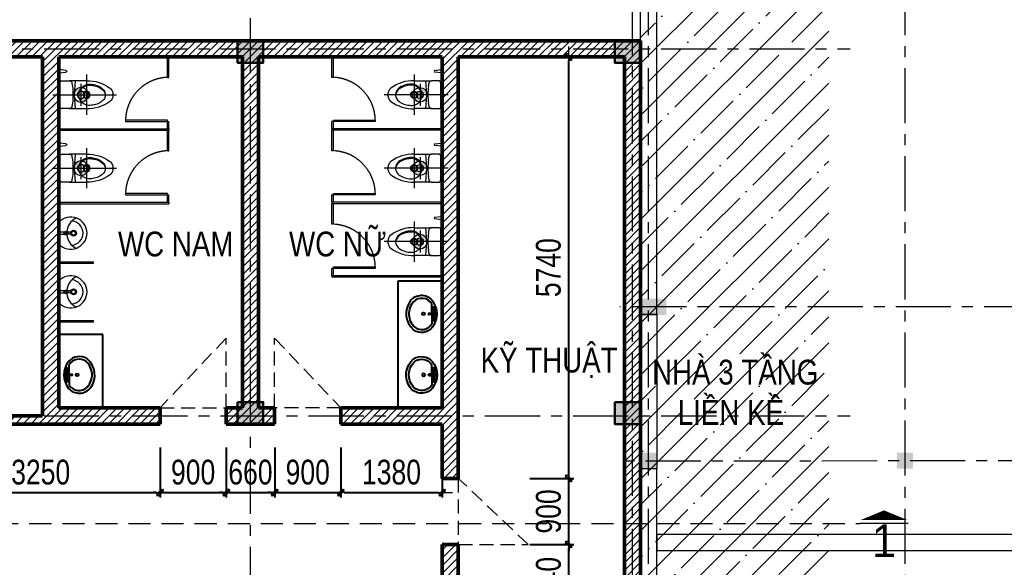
# Model space of a CAD drawing. Header units: millimetres. Extents: x 1109421 to 1726579, y -247837 to 144927.
# Drawn here: x 1580834 to 1594236, y -166473 to -159016 of the extents above; entities that cross this region are included whole.
import ezdxf
from ezdxf.enums import TextEntityAlignment as Align

# ---------------------------------------------------------------- set-up
doc = ezdxf.new("R2010")
doc.units = ezdxf.units.MM
doc.header["$LTSCALE"] = 600
doc.header["$MEASUREMENT"] = 0
for name, pattern in [('$0$00_Hidden_200', [1.1, 0.55, -0.55]), ('00_Hidden', [2.4, 1.6, -0.8]), ('CENTER', [2, 1.25, -0.25, 0.25, -0.25]), ('GHI CHU - THANG$0$HIDDEN', [9.525, 6.35, -3.175]), ('HIDDEN', [0.375, 0.25, -0.125])]:
    doc.linetypes.add(name, pattern=pattern)
doc.layers.get('0').update_dxf_attribs({"lineweight": 0})
doc.layers.get('Defpoints').update_dxf_attribs({"lineweight": 0})
for name, color, linetype, lineweight in [('cat1', 30, 'Continuous', 50), ('cat2', 22, 'Continuous', 30), ('dim', 144, 'Continuous', 13), ('EG Net thay', 7, 'Continuous', 25), ('hatch1', 136, 'Continuous', 9), ('LC Khac', 4, 'Continuous', 9), ('LC MANH DUT', 35, 'HIDDEN', 5), ('LC Text2', 7, 'Continuous', 25), ('Noi that', 35, 'Continuous', 9), ('noithat', 125, 'Continuous', 9), ('thay1', 63, 'Continuous', 18), ('truc', 76, 'CENTER', 9)]:
    doc.layers.add(name, color=color, linetype=linetype, lineweight=lineweight)
doc.layers.add('MANH', color=147, linetype='Continuous')
doc.styles.add('HOATBIF', font='hoatbif.shx', dxfattribs={"width": 0.8})
doc.styles.add('LC 1', font='VHAVANB.TTF')
doc.styles.add('T2', font='VHARIAL.TTF', dxfattribs={"width": 0.8})
doc.dimstyles.new('1-135', dxfattribs={"dimscale": 135, "dimtxt": 2.5, "dimasz": 0.35, "dimexe": 0.5, "dimexo": 0, "dimgap": 0.8, "dimtad": 1, "dimdec": 0, "dimzin": 0, "dimdsep": 46, "dimtxsty": 'HOATBIF', "dimblk1": 'DOT', "dimblk2": 'DOT', "dimsah": 1, "dimcen": -1, "dimdle": 1, "dimclrd": 256, "dimclre": 256, "dimclrt": 4, "dimadec": 3, "dimazin": 2, "dimtfac": 0.333333, "dimtdec": 0, "dimtix": 1, "dimtmove": 2, "dimatfit": 3, "dimldrblk": 'DOT', "dimfxl": 1, "dimtvp": 0.833333, "dimtolj": 1, "dimtzin": 0, "dimarcsym": 0})

# ---------------------------------------------------------------- blocks, each defined once
blk = doc.blocks.new('t 2')
at = {"layer": 'LC Khac'}
for points in [[(-3600, -7448), (-3600, -7228), (-3250, -7228), (-3250, -7448)], [(-3380, -9544), (-3600, -9544), (-3600, -9324), (-3380, -9324)], [(110, -9544), (-110, -9544), (-110, -9324), (110, -9324)]]:
    blk.add_hatch(color=256, dxfattribs=at).paths.add_polyline_path(points)
at = {"layer": 'LC Khac', "ltscale": 5}
for points in [[(-3381, -7444), (-3601, -7444), (-3601, -1637), (-3381, -1637)], [(-3601, -7444), (-3380, -7444), (-3380, -9544), (-3601, -9544)], [(-3600, -12838), (-3380, -12838), (-3380, -9544), (-3600, -9544)]]:
    blk.add_lwpolyline(points, close=True, dxfattribs=at)
blk.add_lwpolyline([(2019, -10438), (-3380, -10438), (-3380, -10658), (2019, -10658)], dxfattribs=at)
at = {"layer": 'truc'}
for p, q in [((-3490, -16837), (-3490, 0)), ((0, -16837), (0, 0)), ((1825, -7337), (-3881, -7338)), ((2019, -9437), (-3881, -9438))]:
    blk.add_line(p, q, dxfattribs=at)
blk = doc.blocks.new('bet wc thuong')
at = {"layer": 'Noi that', "ltscale": 3}
h = blk.add_hatch(color=256, dxfattribs=at)
h.paths.add_polyline_path([(-244, 6), (-194, 6, 0.404881), (-291, 106), (-291, 56, -0.3956)])
h.paths.add_polyline_path([(-294, -94, 0.007992), (-291, -93), (-291, -43, -0.015993), (-294, -44, -0.414214), (-344, 6), (-394, 6, 0.414214)])
h.paths.add_polyline_path([(-291, 6), (-291, 56, 0.015993), (-294, 56, 0.414214), (-344, 6)])
h.paths.add_polyline_path([(-244, 6), (-291, 6), (-291, -43, 0.3956)])
at = {"layer": 'Noi that', "color": 251, "ltscale": 0.5}
for p, q in [((-371, 280), (-371, -267)), ((89, 6), (-779, 6))]:
    blk.add_line(p, q, dxfattribs=at)
at = {"layer": 'Noi that'}
for p, q in [((-89, 338), (-2, 349)), ((-2, 305), (-89, 316)), ((-2, 349), (-2, 305)), ((9, 360), (9, 294)), ((-371, 196), (-138, 196)), ((-291, 156), (-291, -143)), ((-216, 196), (-202, 6)), ((-172, 166), (-179, 121)), ((-33, 196), (-138, 196)), ((-8, -159), (-8, 172)), ((-728, -5), (-728, 18)), ((-145, 6), (-443, 6)), ((-202, 6), (-216, -183)), ((-179, -108), (-172, -153)), ((-138, -183), (-371, -183)), ((-138, -183), (-33, -183))]:
    blk.add_line(p, q, dxfattribs=at)
for centre, radius in [((-371, 6), 48.3), ((-371, 6), 43.5), ((-294, 6), 100), ((-294, 6), 50)]:
    blk.add_circle(centre, radius, dxfattribs=at)
for centre, radius, start, end in [((-89, 327), 10.9, 90, 270), ((14, 344), 16, 106.1502, 163.8498), ((14, 309), 16, 196.1502, 253.8498), ((-386, -311), 508, 88.212, 126.6238), ((-431, -89), 237, 105.8931, 124.5044), ((-404, -181), 333, 92.0821, 105.8931), ((-404, -196), 333, 92.0821, 105.8931), ((-409, 6), 145, 267.1299, 92.8701), ((-409, -8), 145, 2.8613, 92.8701), ((-138, 162), 33.8, 90, 173.211), ((-33, 172), 24.2, 0, 90), ((-632, 18), 96.7, 126.6238, 180), ((-532, 6), 94.5, 148.9274, 180), ((-532, -8), 94.5, 148.9274, 175.5985), ((-532, 6), 94.5, 180, 211.0726), ((-471, -30), 166, 124.5044, 148.9274), ((-471, -45), 166, 124.5044, 148.9274), ((-431, -103), 237, 105.8931, 124.5044), ((-371, -3), 43.5, 6.3794, 173.6206), ((782, 6), 967, 173.211, 186.789), ((-632, -5), 96.7, 180, 233.3762), ((-386, 324), 508, 233.3762, 271.788), ((-471, 43), 166, 211.0726, 235.4956), ((-431, 102), 237, 235.4956, 254.1069), ((-404, 194), 333, 254.1069, 267.9179), ((-138, -149), 33.8, 186.789, 270), ((-33, -159), 24.2, 270, 0)]:
    blk.add_arc(centre, radius, start, end, dxfattribs=at)
blk = doc.blocks.new('CSDS')
at = {"layer": 'MANH'}
for p, q in [((-0.08, -0.72), (-1.37, -0.72)), ((-0.83, -0.4), (-0.77, -0.4)), ((-0.83, -0.44), (-0.77, -0.44)), ((-0.71, -0.33), (-0.71, -0.28)), ((-0.71, -0.55), (-0.71, -0.5)), ((-0.67, -0.28), (-0.67, -0.33)), ((-0.67, -0.5), (-0.67, -0.55)), ((-0.6, -0.4), (-0.55, -0.4)), ((-0.6, -0.44), (-0.55, -0.44)), ((-0.08, -1.12), (-0.08, -0.5)), ((0.1, -0.5), (0.1, -1.12)), ((0.1, -0.72), (1.38, -0.72)), ((0.57, -0.4), (0.63, -0.4)), ((0.57, -0.44), (0.63, -0.44)), ((0.69, -0.33), (0.69, -0.28)), ((0.69, -0.55), (0.69, -0.5)), ((0.73, -0.28), (0.73, -0.33)), ((0.73, -0.5), (0.73, -0.55)), ((0.8, -0.4), (0.85, -0.4)), ((0.8, -0.44), (0.85, -0.44))]:
    blk.add_line(p, q, dxfattribs=at)
for centre, major_axis, start_param, end_param in [((0.01, -2.93), (2.07, 2.07), 0.111462, 1.463911), ((-0.54, -2.11), (1.38, 1.38), 1.512976, 3.273685), ((-0.5, -2.07), (-1.14, 1.14), -0.214848, 1.559642), ((-0.69, -0.42), (0.186, 0.186), 5.497787, 11.780972), ((-0.86, -0.42), (0.0309, 0.0309), 5.497787, 11.780972), ((-0.69, -0.42), (0.0619, 0.0619), 5.497787, 11.780972), ((-0.69, -0.42), (-0.0464, 0.0464), 3.926991, 10.210176), ((-0.69, -0.24), (-0.0309, 0.0309), 3.926991, 10.210176), ((-0.69, -0.59), (-0.0309, 0.0309), 3.926991, 10.210176), ((-0.51, -0.42), (0.0309, 0.0309), 5.497787, 11.780972), ((0.01, -0.34), (0.191, 0.191), 4.257288, 9.879879), ((0.01, -0.34), (0.131, 0.131), 4.416969, 9.720198), ((0.01, -0.33), (0.0928, 0.0928), 5.497787, 11.780972), ((0.01, -1.12), (0.0619, 0.0619), 2.356282, 5.4977), ((0.71, -0.42), (0.186, 0.186), 5.497787, 11.780972), ((0.54, -0.42), (0.0309, 0.0309), 5.497787, 11.780972), ((0.71, -0.42), (0.0619, 0.0619), 5.497787, 11.780972), ((0.71, -0.42), (-0.0464, 0.0464), 3.926991, 10.210176), ((0.71, -0.24), (-0.0309, 0.0309), 3.926991, 10.210176), ((0.71, -0.59), (-0.0309, 0.0309), 3.926991, 10.210176), ((0.89, -0.42), (0.0309, 0.0309), 5.497787, 11.780972), ((0.55, -2.08), (1.13, 1.13), 4.862989, 6.520348), ((0.55, -2.12), (1.38, 1.38), 4.922045, 6.353974), ((0.01, -1.82), (0.134, 0.134), 5.497787, 11.780972), ((-0.02, -1.33), (-2.04, 2.04), 1.723621, 3.229353), ((0.01, -1.38), (1.74, 1.74), 3.187795, 4.763099)]:
    blk.add_ellipse(centre, major_axis=major_axis, ratio=1, start_param=start_param, end_param=end_param, dxfattribs=at)
blk = doc.blocks.new('A$C24734FD3')
at = {"layer": 'noithat', "linetype": 'Continuous'}
for p, q in [((203, 381), (69, 381)), ((203, 386), (203, 308)), ((218, 398), (215, 398)), ((220, 398), (218, 398)), ((232, 308), (232, 386)), ((232, 381), (366, 381)), ((203, 221), (203, 266)), ((232, 221), (232, 266))]:
    blk.add_line(p, q, dxfattribs=at)
for centre, radius in [((218, 287), 26), ((218, 287), 11.4), ((218, 183), 40.6), ((218, 183), 26)]:
    blk.add_circle(centre, radius, dxfattribs=at)
for centre, radius, start, end in [((221, 221), 221, 133.233, 269.5061), ((210, 57), 217, 93.959, 155.0094), ((215, 386), 12.1, 90, 180), ((215, 221), 221, 270.4939, 46.767), ((220, 386), 12.1, 0, 90), ((225, 57), 217, 24.9906, 86.041), ((221, 221), 168, 184.521, 269.5061), ((215, 221), 168, 270.4939, 355.479)]:
    blk.add_arc(centre, radius, start, end, dxfattribs=at)
blk = doc.blocks.new('*U1299')
at = {"layer": 'noithat', "rotation": 90}
blk.add_blockref('A$C24734FD3', (199, -218), dxfattribs=at)
blk = doc.blocks.new('*U1298')
at = {"layer": 'thay1', "color": 0, "linetype": 'ByBlock', "lineweight": -2, "transparency": 16777216}
blk.add_blockref('*U1299', (0, 0), dxfattribs=at)
blk = doc.blocks.new('*U1301')
at = {"layer": 'noithat', "rotation": 90}
blk.add_blockref('A$C24734FD3', (199, -218), dxfattribs=at)
blk = doc.blocks.new('*U1300')
at = {"layer": 'thay1', "color": 0, "linetype": 'ByBlock', "lineweight": -2, "transparency": 16777216}
blk.add_blockref('*U1301', (0, 0), dxfattribs=at)
blk = doc.blocks.new('DOT')
at = {"layer": 'dim'}
for p, q in [((-3, 0), (3, 0)), ((-1, -1), (1, 1))]:
    blk.add_line(p, q, dxfattribs=at)
blk.add_lwpolyline([(0.5, 1), (-1, -0.5), (-0.5, -1), (1, 0.5)], close=True, dxfattribs=at)
blk = doc.blocks.new('*D1543')
at = {"layer": 'Defpoints', "color": 0, "transparency": 16777216}
for p in [(1579495, -164844), (1582745, -164844), (1582745, -165456)]:
    blk.add_point(p, dxfattribs=at)
at = {"layer": 'dim', "lineweight": -2, "transparency": 16777216}
for p, q in [((1579495, -164844), (1579495, -165523)), ((1582745, -164844), (1582745, -165523)), ((1579542, -165456), (1582697, -165456))]:
    blk.add_line(p, q, dxfattribs=at)
at = {"layer": 'dim', "lineweight": -2, "transparency": 16777216, "xscale": 47.25, "yscale": 47.25, "zscale": 47.25, "rotation": 180}
blk.add_blockref('DOT', (1579495, -165456), dxfattribs=at)
at = {"layer": 'dim', "lineweight": -2, "transparency": 16777216, "xscale": 47.25, "yscale": 47.25, "zscale": 47.25}
blk.add_blockref('DOT', (1582745, -165456), dxfattribs=at)
at = {"layer": 'dim', "color": 4, "transparency": 16777216, "insert": (1581120, -165179), "char_height": 337.5, "attachment_point": 5, "style": 'HOATBIF'}
blk.add_mtext('\\A1;3250', dxfattribs=at)
blk = doc.blocks.new('_Dot')
at = {"color": 0, "linetype": 'ByBlock', "lineweight": -2}
blk.add_line((-0.5, 0), (-1, 0), dxfattribs=at)
at = {"color": 0, "linetype": 'ByBlock', "const_width": 0.5}
blk.add_lwpolyline([(-0.25, 0, 1), (0.25, 0, 1)], format="xyb", close=True, dxfattribs=at)
blk = doc.blocks.new('*D1544')
at = {"layer": 'Defpoints', "color": 0, "transparency": 16777216}
for p in [(1582745, -164844), (1583645, -164844), (1583645, -165456)]:
    blk.add_point(p, dxfattribs=at)
at = {"layer": 'dim', "lineweight": -2, "transparency": 16777216}
for p, q in [((1582745, -164844), (1582745, -165523)), ((1583645, -164844), (1583645, -165523)), ((1582697, -165456), (1582650, -165456)), ((1582745, -165456), (1583645, -165456)), ((1583692, -165456), (1583739, -165456))]:
    blk.add_line(p, q, dxfattribs=at)
at = {"layer": 'dim', "lineweight": -2, "transparency": 16777216, "xscale": 47.25, "yscale": 47.25, "zscale": 47.25}
blk.add_blockref('DOT', (1582745, -165456), dxfattribs=at)
at = {"layer": 'dim', "lineweight": -2, "transparency": 16777216, "xscale": 47.25, "yscale": 47.25, "zscale": 47.25, "rotation": 180}
blk.add_blockref('DOT', (1583645, -165456), dxfattribs=at)
at = {"layer": 'dim', "color": 4, "transparency": 16777216, "insert": (1583195, -165179), "char_height": 337.5, "attachment_point": 5, "style": 'HOATBIF'}
blk.add_mtext('\\A1;900', dxfattribs=at)
blk = doc.blocks.new('*D1545')
at = {"layer": 'Defpoints', "color": 0, "transparency": 16777216}
for p in [(1583645, -164844), (1584305, -164844), (1584305, -165456)]:
    blk.add_point(p, dxfattribs=at)
at = {"layer": 'dim', "lineweight": -2, "transparency": 16777216}
for p, q in [((1583645, -164844), (1583645, -165523)), ((1584305, -164844), (1584305, -165523)), ((1583597, -165456), (1583550, -165456)), ((1583645, -165456), (1584305, -165456)), ((1584352, -165456), (1584399, -165456))]:
    blk.add_line(p, q, dxfattribs=at)
at = {"layer": 'dim', "lineweight": -2, "transparency": 16777216, "xscale": 47.25, "yscale": 47.25, "zscale": 47.25}
blk.add_blockref('DOT', (1583645, -165456), dxfattribs=at)
at = {"layer": 'dim', "lineweight": -2, "transparency": 16777216, "xscale": 47.25, "yscale": 47.25, "zscale": 47.25, "rotation": 180}
blk.add_blockref('DOT', (1584305, -165456), dxfattribs=at)
at = {"layer": 'dim', "color": 4, "transparency": 16777216, "insert": (1583975, -165179), "char_height": 337.5, "attachment_point": 5, "style": 'HOATBIF'}
blk.add_mtext('\\A1;660', dxfattribs=at)
blk = doc.blocks.new('*D1546')
at = {"layer": 'Defpoints', "color": 0, "transparency": 16777216}
for p in [(1584305, -164844), (1585205, -164844), (1585205, -165456)]:
    blk.add_point(p, dxfattribs=at)
at = {"layer": 'dim', "lineweight": -2, "transparency": 16777216}
for p, q in [((1584305, -164844), (1584305, -165523)), ((1585205, -164844), (1585205, -165523)), ((1584257, -165456), (1584210, -165456)), ((1584305, -165456), (1585205, -165456)), ((1585252, -165456), (1585299, -165456))]:
    blk.add_line(p, q, dxfattribs=at)
at = {"layer": 'dim', "lineweight": -2, "transparency": 16777216, "xscale": 47.25, "yscale": 47.25, "zscale": 47.25}
blk.add_blockref('DOT', (1584305, -165456), dxfattribs=at)
at = {"layer": 'dim', "lineweight": -2, "transparency": 16777216, "xscale": 47.25, "yscale": 47.25, "zscale": 47.25, "rotation": 180}
blk.add_blockref('DOT', (1585205, -165456), dxfattribs=at)
at = {"layer": 'dim', "color": 4, "transparency": 16777216, "insert": (1584755, -165179), "char_height": 337.5, "attachment_point": 5, "style": 'HOATBIF'}
blk.add_mtext('\\A1;900', dxfattribs=at)
blk = doc.blocks.new('*D1547')
at = {"layer": 'Defpoints', "color": 0, "transparency": 16777216}
for p in [(1585205, -164844), (1586585, -164844), (1586585, -165456)]:
    blk.add_point(p, dxfattribs=at)
at = {"layer": 'dim', "lineweight": -2, "transparency": 16777216}
for p, q in [((1585205, -164844), (1585205, -165523)), ((1586585, -164844), (1586585, -165523)), ((1585252, -165456), (1586537, -165456))]:
    blk.add_line(p, q, dxfattribs=at)
at = {"layer": 'dim', "lineweight": -2, "transparency": 16777216, "xscale": 47.25, "yscale": 47.25, "zscale": 47.25, "rotation": 180}
blk.add_blockref('DOT', (1585205, -165456), dxfattribs=at)
at = {"layer": 'dim', "lineweight": -2, "transparency": 16777216, "xscale": 47.25, "yscale": 47.25, "zscale": 47.25}
blk.add_blockref('DOT', (1586585, -165456), dxfattribs=at)
at = {"layer": 'dim', "color": 4, "transparency": 16777216, "insert": (1585895, -165179), "char_height": 337.5, "attachment_point": 5, "style": 'HOATBIF'}
blk.add_mtext('\\A1;1380', dxfattribs=at)
blk = doc.blocks.new('*D1548')
at = {"layer": 'Defpoints', "color": 0, "transparency": 16777216}
for p in [(1587776, -166163), (1588308, -166163), (1587776, -167303)]:
    blk.add_point(p, dxfattribs=at)
at = {"layer": 'dim', "lineweight": -2, "transparency": 16777216}
for p, q in [((1587776, -166163), (1588376, -166163)), ((1588308, -167255), (1588308, -166210)), ((1587776, -167303), (1588376, -167303))]:
    blk.add_line(p, q, dxfattribs=at)
at = {"layer": 'dim', "lineweight": -2, "transparency": 16777216, "xscale": 47.25, "yscale": 47.25, "zscale": 47.25}
for p, rotation in [((1588308, -166163), 90), ((1588308, -167303), 270)]:
    blk.add_blockref('DOT', p, dxfattribs=dict(at, rotation=rotation))
at = {"layer": 'dim', "color": 4, "transparency": 16777216, "insert": (1588032, -166733), "char_height": 337.5, "attachment_point": 5, "rotation": 90, "style": 'HOATBIF'}
blk.add_mtext('\\A1;1140', dxfattribs=at)
blk = doc.blocks.new('*D1549')
at = {"layer": 'Defpoints', "color": 0, "transparency": 16777216}
for p in [(1587776, -165263), (1588308, -165263), (1587776, -166163)]:
    blk.add_point(p, dxfattribs=at)
at = {"layer": 'dim', "lineweight": -2, "transparency": 16777216}
for p, q in [((1588308, -165215), (1588308, -165168)), ((1587776, -165263), (1588376, -165263)), ((1588308, -166163), (1588308, -165263)), ((1587776, -166163), (1588376, -166163)), ((1588308, -166210), (1588308, -166257))]:
    blk.add_line(p, q, dxfattribs=at)
at = {"layer": 'dim', "lineweight": -2, "transparency": 16777216, "xscale": 47.25, "yscale": 47.25, "zscale": 47.25}
for p, rotation in [((1588308, -165263), 270), ((1588308, -166163), 90)]:
    blk.add_blockref('DOT', p, dxfattribs=dict(at, rotation=rotation))
at = {"layer": 'dim', "color": 4, "transparency": 16777216, "insert": (1588032, -165713), "char_height": 337.5, "attachment_point": 5, "rotation": 90, "style": 'HOATBIF'}
blk.add_mtext('\\A1;900', dxfattribs=at)
blk = doc.blocks.new('*D1550')
at = {"layer": 'Defpoints', "color": 0, "transparency": 16777216}
for p in [(1587776, -159523), (1588308, -159523), (1587776, -165263)]:
    blk.add_point(p, dxfattribs=at)
at = {"layer": 'dim', "lineweight": -2, "transparency": 16777216}
for p, q in [((1587776, -159523), (1588376, -159523)), ((1588308, -165215), (1588308, -159570)), ((1587776, -165263), (1588376, -165263))]:
    blk.add_line(p, q, dxfattribs=at)
at = {"layer": 'dim', "lineweight": -2, "transparency": 16777216, "xscale": 47.25, "yscale": 47.25, "zscale": 47.25}
for p, rotation in [((1588308, -159523), 90), ((1588308, -165263), 270)]:
    blk.add_blockref('DOT', p, dxfattribs=dict(at, rotation=rotation))
at = {"layer": 'dim', "color": 4, "transparency": 16777216, "insert": (1588032, -162393), "char_height": 337.5, "attachment_point": 5, "rotation": 90, "style": 'HOATBIF'}
blk.add_mtext('\\A1;5740', dxfattribs=at)
blk = doc.blocks.new('cat11')
at = {"layer": 'LC Khac', "color": 1, "ltscale": 2}
blk.add_line((0, 0), (0, 485.5), dxfattribs=at)
blk.add_lwpolyline([(-134, 242.7, 0, 471.4, 0), (-36.6, 242.7, 275, 275, 0)], format="xyseb", dxfattribs=at)
at = {"ltscale": 2, "style": 'LC 1'}
blk.add_attdef('A', text='', height=330, dxfattribs=at).set_placement((178.5, 242.7), align=Align.MIDDLE_CENTER)
blk = doc.blocks.new('COT BT')
at = {"layer": 'cat2', "ltscale": 2}
h = blk.add_hatch(color=256, dxfattribs=at)
h.dxf.hatch_style = 1
h.paths.add_polyline_path([(240, 190), (-110, 190), (-110, -110), (240, -110)])
blk.add_lwpolyline([(-110, 190), (240, 190), (240, -110), (-110, -110)], close=True, dxfattribs=at)

msp = doc.modelspace()

# ---------------------------------------------------------------- hatches: boundary and pattern name
at = {"layer": 'hatch1'}
h = msp.add_hatch(dxfattribs=at)
h.set_pattern_fill('ANSI35', color=256, scale=2000)
h.set_pattern_definition([(45, (-500721.65, -214567.04), (-353.55339, 353.55339), []), (45, (-500368.1, -214567.04), (-353.55339, 353.55339), [625, -125, 0, -125])])
h.paths.add_polyline_path([(1591846.4, -157225.7), (1589284.6, -157225.7), (1589284.6, -171522.7), (1591846.4, -171522.7)])
h.paths.add_polyline_path([(1589717.8, -164631.6), (1591405.4, -164631.6), (1591405.4, -163908.4), (1589717.8, -163908.4)], flags=24)
h.paths.add_polyline_path([(1589319.7, -164112), (1591827, -164112), (1591827, -163380.6), (1589319.7, -163380.6)], flags=24)
h = msp.add_hatch(dxfattribs=at)
h.set_pattern_fill('ANSI31', color=256, scale=600)
h.set_pattern_definition([(45, (-475069.9, -175305.75), (-53.0330086, 53.0330086), [])])
h.paths.add_polyline_path([(1548144.6, -171522.7), (1548544.6, -171522.7), (1548544.6, -171302.7), (1548144.6, -171302.7), (1547484.6, -171302.7), (1547484.6, -167012.7), (1547264.6, -167012.7), (1547264.6, -171522.7), (1547264.6, -171742.7), (1548144.6, -171742.7)], flags=17)
h.paths.add_polyline_path([(1553814.6, -171522.7), (1554214.6, -171522.7), (1554214.6, -171302.7), (1553814.6, -171302.7), (1552934.6, -171302.7), (1552534.6, -171302.7), (1552534.6, -171522.7), (1552934.6, -171522.7), (1552934.6, -171742.7), (1553814.6, -171742.7)], flags=17)
h.paths.add_polyline_path([(1560214.6, -171302.7), (1559814.6, -171302.7), (1558934.6, -171302.7), (1558534.6, -171302.7), (1558534.6, -171522.7), (1558934.6, -171522.7), (1558934.6, -171742.7), (1559814.6, -171742.7), (1559814.6, -171522.7), (1560214.6, -171522.7)], flags=17)
h.paths.add_polyline_path([(1564534.6, -171302.7), (1564204.6, -171302.7), (1564204.6, -167302.7), (1563984.6, -167302.7), (1563984.6, -171302.7), (1563654.6, -171302.7), (1563254.6, -171302.7), (1563254.6, -171522.7), (1563654.6, -171522.7), (1563654.6, -171742.7), (1564534.6, -171742.7), (1564534.6, -171522.7)], flags=17)
h.paths.add_polyline_path([(1567214.6, -171302.7), (1566334.6, -171302.7), (1566334.6, -171522.7), (1566334.6, -171742.7), (1567214.6, -171742.7)], flags=17)
h.paths.add_polyline_path([(1572814.6, -171302.7), (1572414.6, -171302.7), (1571534.6, -171302.7), (1571534.6, -171522.7), (1571534.6, -171742.7), (1572414.6, -171742.7), (1572414.6, -171522.7), (1572814.6, -171522.7)], flags=17)
h.paths.add_polyline_path([(1578814.6, -171302.7), (1578414.6, -171302.7), (1577534.6, -171302.7), (1577134.6, -171302.7), (1577134.6, -171522.7), (1577534.6, -171522.7), (1577534.6, -171742.7), (1578414.6, -171742.7), (1578414.6, -171522.7), (1578814.6, -171522.7)], flags=17)
h.paths.add_polyline_path([(1584999.6, -171302.7), (1583974.6, -171302.7), (1583974.6, -168652.7), (1583864.6, -168652.7), (1583864.6, -171302.7), (1583399.6, -171302.7), (1583399.6, -171522.7), (1583799.6, -171522.7), (1583799.6, -171962.7), (1584999.6, -171962.7)])
h.paths.add_polyline_path([(1584774.1, -171522.7), (1584774.1, -171742.7), (1584014.1, -171742.7), (1584014.1, -171522.7)], flags=16)
h.paths.add_polyline_path([(1586804.6, -166162.7), (1586584.6, -166162.7), (1586584.6, -167302.7), (1583864.6, -167302.7), (1583864.6, -167652.7), (1583974.6, -167652.7), (1583974.6, -167522.7), (1589064.6, -167522.7), (1589064.6, -171302.7), (1588084.6, -171302.7), (1588084.6, -171962.7), (1589284.6, -171962.7), (1589284.6, -171302.7), (1589284.6, -159302.7), (1547264.6, -159302.7), (1547264.6, -164812.7), (1547484.6, -164812.7), (1547484.6, -164522.7), (1548974.6, -164522.7), (1548974.6, -164412.7), (1547484.6, -164412.7), (1547484.6, -159522.7), (1551359.6, -159522.7), (1551359.6, -164412.7), (1550274.6, -164412.7), (1550274.6, -164522.7), (1551359.6, -164522.7), (1551469.6, -164522.7), (1553659.6, -164522.7), (1553659.6, -164412.7), (1551469.6, -164412.7), (1551469.6, -159522.7), (1555279.6, -159522.7), (1555279.6, -164412.7), (1554959.6, -164412.7), (1554959.6, -164522.7), (1555279.6, -164522.7), (1555389.6, -164522.7), (1556999.6, -164522.7), (1556999.6, -164412.7), (1555389.6, -164412.7), (1555389.6, -159522.7), (1559264.6, -159522.7), (1559264.6, -164412.7), (1558299.6, -164412.7), (1558299.6, -164522.7), (1562764.6, -164522.7), (1562764.6, -164412.7), (1559484.6, -164412.7), (1559484.6, -159522.7), (1563984.6, -159522.7), (1563984.6, -164412.7), (1563764.6, -164412.7), (1563764.6, -164522.7), (1564606.4, -164522.7), (1564826.4, -164302.7), (1564204.6, -164302.7), (1564204.6, -159522.7), (1566664.6, -159522.7), (1566664.6, -164302.7), (1565986.4, -164302.7), (1566206.4, -164522.7), (1566884.6, -164522.7), (1569094.6, -164522.7), (1569094.6, -164412.7), (1566884.6, -164412.7), (1566884.6, -159522.7), (1571864.6, -159522.7), (1571864.6, -164412.7), (1570394.6, -164412.7), (1570394.6, -164522.7), (1573694.6, -164522.7), (1573694.6, -164412.7), (1572084.6, -164412.7), (1572084.6, -159522.7), (1576484.6, -159522.7), (1576484.6, -164412.7), (1574994.6, -164412.7), (1574994.6, -164522.7), (1578194.6, -164522.7), (1578194.6, -164412.7), (1576594.6, -164412.7), (1576594.6, -159522.7), (1581144.6, -159522.7), (1581144.6, -164412.7), (1579494.6, -164412.7), (1579494.6, -164522.7), (1581144.6, -164522.7), (1582744.6, -164522.7), (1582744.6, -164302.7), (1581364.6, -164302.7), (1581364.6, -159522.7), (1583864.6, -159522.7), (1583864.6, -164302.7), (1583644.6, -164302.7), (1583644.6, -164522.7), (1584304.6, -164522.7), (1584304.6, -164302.7), (1584084.6, -164302.7), (1584084.6, -159522.7), (1586584.6, -159522.7), (1586584.6, -164302.7), (1585204.6, -164302.7), (1585204.6, -164522.7), (1586584.6, -164522.7), (1586584.6, -165262.7), (1586804.6, -165262.7), (1586804.6, -159522.7), (1589064.6, -159522.7), (1589064.6, -167302.7), (1586804.6, -167302.7)])
h.paths.add_polyline_path([(1588304.6, -171522.7), (1589064.6, -171522.7), (1589064.6, -171742.7), (1588304.6, -171742.7)], flags=16)

# ---------------------------------------------------------------- linework, layer by layer
at = {"layer": 'cat1'}
for p, q in [((1547264.6, -159302.7), (1589284.6, -159302.7)), ((1589284.6, -159302.7), (1589284.6, -171302.7)), ((1576594.6, -159522.7), (1581144.6, -159522.7)), ((1581144.6, -164412.7), (1581144.6, -159522.7)), ((1581364.6, -164302.7), (1581364.6, -159522.7)), ((1581364.6, -159522.7), (1583864.6, -159522.7)), ((1583864.6, -164302.7), (1583864.6, -159522.7)), ((1584084.6, -164302.7), (1584084.6, -159522.7)), ((1584084.6, -159522.7), (1586584.6, -159522.7)), ((1586584.6, -164302.7), (1586584.6, -159522.7)), ((1586804.6, -159522.7), (1589064.6, -159522.7)), ((1586804.6, -165262.7), (1586804.6, -159522.7)), ((1589064.6, -167302.7), (1589064.6, -159522.7)), ((1581364.6, -164302.7), (1582744.6, -164302.7)), ((1582744.6, -164302.7), (1582744.6, -164522.7)), ((1583644.6, -164302.7), (1583644.6, -164522.7)), ((1583644.6, -164302.7), (1583864.6, -164302.7)), ((1584084.6, -164302.7), (1584304.6, -164302.7)), ((1584304.6, -164302.7), (1584304.6, -164522.7)), ((1585204.6, -164302.7), (1586584.6, -164302.7)), ((1585204.6, -164302.7), (1585204.6, -164522.7)), ((1581144.6, -164522.7), (1582744.6, -164522.7)), ((1583644.6, -164522.7), (1584304.6, -164522.7)), ((1585204.6, -164522.7), (1586584.6, -164522.7)), ((1586584.6, -165262.7), (1586584.6, -164522.7)), ((1586584.6, -165262.7), (1586804.6, -165262.7)), ((1586584.6, -167302.7), (1586584.6, -166162.7)), ((1586804.6, -166162.7), (1586584.6, -166162.7)), ((1586804.6, -167302.7), (1586804.6, -166162.7))]:
    msp.add_line(p, q, dxfattribs=at)
msp.add_lwpolyline([(1581144.6, -164522.7), (1581144.6, -164522.7), (1579494.6, -164522.7), (1579494.6, -164412.7), (1581144.6, -164412.7)], dxfattribs=at)
at = {"layer": 'EG Net thay', "ltscale": 250}
for points in [[(1585984.6, -162572.7), (1586584.6, -162572.7), (1586584.6, -164302.7), (1585984.6, -164302.7), (1585984.6, -163747.7)], [(1581964.6, -163302.7), (1581364.6, -163302.7), (1581364.6, -164302.7), (1581964.6, -164302.7), (1581964.6, -163747.7)]]:
    msp.add_lwpolyline(points, close=True, dxfattribs=at)
at = {"layer": 'LC MANH DUT', "ltscale": 2}
msp.add_line((1543615.2, -165879), (1592271.3, -165879), dxfattribs=at)
at = {"layer": 'Noi that'}
for p, q in [((1582844.6, -159802.7), (1582844.6, -159522.7)), ((1582864.6, -159802.7), (1582864.6, -159522.7)), ((1585084.6, -159802.7), (1585084.6, -159522.7)), ((1585104.6, -159802.7), (1585104.6, -159522.7)), ((1582844.6, -159802.7), (1582864.6, -159802.7)), ((1585104.6, -159802.7), (1585084.6, -159802.7)), ((1582844.6, -160502.7), (1582844.6, -160382.7)), ((1582844.6, -160402.7), (1582864.6, -160402.7)), ((1582864.6, -160502.7), (1582864.6, -160402.7)), ((1585084.6, -160502.7), (1585084.6, -160402.7)), ((1585104.6, -160402.7), (1585084.6, -160402.7)), ((1585104.6, -160502.7), (1585104.6, -160382.7)), ((1581364.6, -160502.7), (1582864.6, -160502.7)), ((1581364.6, -160522.7), (1582864.6, -160522.7)), ((1582844.6, -160802.7), (1582844.6, -160522.7)), ((1582864.6, -160502.7), (1582864.6, -160522.7)), ((1582864.6, -160502.7), (1582864.6, -160522.7)), ((1582864.6, -160802.7), (1582864.6, -160522.7)), ((1585084.6, -160502.7), (1585084.6, -160522.7)), ((1585084.6, -160502.7), (1585084.6, -160522.7)), ((1586584.6, -160502.7), (1585084.6, -160502.7)), ((1586584.6, -160522.7), (1585084.6, -160522.7)), ((1585084.6, -160802.7), (1585084.6, -160522.7)), ((1585104.6, -160802.7), (1585104.6, -160522.7)), ((1582844.6, -160802.7), (1582864.6, -160802.7)), ((1585104.6, -160802.7), (1585084.6, -160802.7)), ((1582844.6, -161502.7), (1582844.6, -161382.7)), ((1582844.6, -161402.7), (1582864.6, -161402.7)), ((1582864.6, -161502.7), (1582864.6, -161402.7)), ((1585084.6, -161502.7), (1585084.6, -161402.7)), ((1585104.6, -161402.7), (1585084.6, -161402.7)), ((1585104.6, -161502.7), (1585104.6, -161382.7)), ((1581364.6, -161502.7), (1582864.6, -161502.7)), ((1581364.6, -161522.7), (1582864.6, -161522.7)), ((1582864.6, -161502.7), (1582864.6, -161522.7)), ((1582864.6, -161502.7), (1582864.6, -161522.7)), ((1585084.6, -161502.7), (1585084.6, -161522.7)), ((1585084.6, -161502.7), (1585084.6, -161522.7)), ((1586584.6, -161502.7), (1585084.6, -161502.7)), ((1586584.6, -161522.7), (1585084.6, -161522.7)), ((1585084.6, -161802.7), (1585084.6, -161522.7)), ((1585104.6, -161802.7), (1585104.6, -161522.7)), ((1585104.6, -161802.7), (1585084.6, -161802.7)), ((1581364.6, -162312.7), (1581838.3, -162312.7)), ((1581364.6, -162332.7), (1581838.3, -162332.7)), ((1581838.3, -162332.7), (1581838.3, -162312.7)), ((1585084.6, -162502.7), (1585084.6, -162402.7)), ((1585104.6, -162402.7), (1585084.6, -162402.7)), ((1585104.6, -162502.7), (1585104.6, -162382.7)), ((1585084.6, -162502.7), (1585084.6, -162522.7)), ((1585084.6, -162502.7), (1585084.6, -162522.7)), ((1586584.6, -162502.7), (1585084.6, -162502.7)), ((1586584.6, -162522.7), (1585084.6, -162522.7)), ((1581364.6, -163112.7), (1581838.3, -163112.7)), ((1581364.6, -163132.7), (1581838.3, -163132.7)), ((1581838.3, -163132.7), (1581838.3, -163112.7))]:
    msp.add_line(p, q, dxfattribs=at)
at = {"layer": 'Noi that', "linetype": '00_Hidden', "ltscale": 0.2}
for p, q in [((1583644.6, -163352.7), (1582744.6, -164302.7)), ((1583644.6, -164302.7), (1583644.6, -163352.7)), ((1584304.6, -164302.7), (1584304.6, -163352.7)), ((1584304.6, -163352.7), (1585204.6, -164302.7)), ((1582744.6, -164302.7), (1583644.6, -164302.7)), ((1585204.6, -164302.7), (1584304.6, -164302.7)), ((1586804.6, -165262.7), (1586804.6, -166162.7)), ((1587754.6, -166162.7), (1586804.6, -165262.7)), ((1586804.6, -166162.7), (1587754.6, -166162.7))]:
    msp.add_line(p, q, dxfattribs=at)
at = {"layer": 'Noi that'}
for points in [[(1582844.6, -160402.7), (1582844.6, -160382.7), (1582274.6, -160382.7), (1582274.6, -160402.7)], [(1585104.6, -160402.7), (1585104.6, -160382.7), (1585674.6, -160382.7), (1585674.6, -160402.7)], [(1582844.6, -161402.7), (1582844.6, -161382.7), (1582274.6, -161382.7), (1582274.6, -161402.7)], [(1585104.6, -161402.7), (1585104.6, -161382.7), (1585674.6, -161382.7), (1585674.6, -161402.7)], [(1585104.6, -162402.7), (1585104.6, -162382.7), (1585674.6, -162382.7), (1585674.6, -162402.7)]]:
    msp.add_lwpolyline(points, close=True, dxfattribs=at)
at = {"layer": 'Noi that', "color": 250, "linetype": '$0$00_Hidden_200', "ltscale": 4}
for centre, start, end in [((1582868.9, -160395.6), 93.65674, 180.58545), ((1585080.3, -160395.6), 359.41455, 86.34326), ((1582868.9, -161395.6), 93.65674, 180.58545), ((1585080.3, -161395.6), 359.41455, 86.34326), ((1585080.3, -162395.6), 359.41455, 86.34326)]:
    msp.add_arc(centre, 594.3, start, end, dxfattribs=at)
at = {"layer": 'truc'}
for p, q in [((1583974.6, -176545), (1583974.6, -156359.2)), ((1589174.6, -176301.5), (1589174.6, -156359.2)), ((1545167.3, -159412.7), (1592138, -159412.7)), ((1545167.3, -164412.7), (1592138, -164412.7))]:
    msp.add_line(p, q, dxfattribs=at)

# ---------------------------------------------------------------- block references
at = {"layer": 'cat1'}
for name, p in [('t 2', (1592885, -155588.3)), ('COT BT', (1583909.6, -159492.7)), ('COT BT', (1589044.6, -159492.7)), ('COT BT', (1583909.6, -164412.7)), ('COT BT', (1589044.6, -164412.7))]:
    msp.add_blockref(name, p, dxfattribs=at)
at = {"layer": 'MANH', "yscale": 100, "zscale": 100}
for p, xscale, rotation in [((1586514.6, -163021.7), 100, 270), ((1581434.6, -163853.8), 100, 90.00000000014529), ((1586514.6, -163853.8), -100, 270)]:
    msp.add_blockref('CSDS', p, dxfattribs=dict(at, xscale=xscale, rotation=rotation))
at = {"layer": 'Noi that', "linetype": 'GHI CHU - THANG$0$HIDDEN', "xscale": -1, "rotation": 359.9999999999404}
for p in [(1581374, -160045.1), (1581374, -161045.1)]:
    msp.add_blockref('bet wc thuong', p, dxfattribs=at)
at = {"layer": 'Noi that', "linetype": 'GHI CHU - THANG$0$HIDDEN'}
for p in [(1586575.2, -160045.1), (1586575.2, -161045.1), (1586575.2, -162045.1)]:
    msp.add_blockref('bet wc thuong', p, dxfattribs=at)
at = {"layer": 'thay1'}
for name, p in [('*U1298', (1581551.4, -161922.7)), ('*U1300', (1581551.4, -162722.7))]:
    msp.add_blockref(name, p, dxfattribs=at)
ref = msp.add_blockref('cat11', (1592926.7, -165879), dxfattribs=dict(at, xscale=1.35, yscale=-1.35, zscale=1.35, rotation=270))
ref.add_attrib('A', '1', dxfattribs={"layer": '0', "ltscale": 2, "height": 445.5, "style": 'LC 1'}).set_placement((1592599, -166111.5), align=Align.MIDDLE_CENTER)

# ---------------------------------------------------------------- texts
at = {"layer": 'LC Text2', "style": 'T2', "width": 0.8}
for s, p in [('wc nam', (1582172.1, -162239.7)), ('wc n÷', (1584500.2, -162239.7)), ('kü thuËt', (1587107.3, -163820.7)), ('nhµ 3 tÇng', (1589441.6, -163984.4)), ('liÒn kÒ', (1589791.7, -164533.4))]:
    msp.add_text(s, height=337.5, dxfattribs=at).set_placement(p)

# ---------------------------------------------------------------- dimensions: what is measured, and where the dimension line sits
at = {"layer": 'dim'}
for base, p1, p2, picture, middle in [((1588308.3, -159522.7), (1587775.9, -165262.7), (1587775.9, -159522.7), '*D1550', (1588031.5, -162392.7)), ((1588308.3, -165262.7), (1587775.9, -166162.7), (1587775.9, -165262.7), '*D1549', (1588031.5, -165712.7)), ((1588308.3, -166162.7), (1587775.9, -167302.7), (1587775.9, -166162.7), '*D1548', (1588031.5, -166732.7))]:
    dim = msp.add_linear_dim(base=base, p1=p1, p2=p2, angle=90, dimstyle='1-135', dxfattribs=at)
    dim.commit()
    dim.dimension.update_dxf_attribs({"geometry": picture, "text_midpoint": middle})
for base, p1, p2, picture, middle in [((1582744.6, -165455.9), (1579494.6, -164843.5), (1582744.6, -164843.5), '*D1543', (1581119.6, -165179.1)), ((1583644.6, -165455.9), (1582744.6, -164843.5), (1583644.6, -164843.5), '*D1544', (1583194.6, -165179.1)), ((1584304.6, -165455.9), (1583644.6, -164843.5), (1584304.6, -164843.5), '*D1545', (1583974.6, -165179.1)), ((1585204.6, -165455.9), (1584304.6, -164843.5), (1585204.6, -164843.5), '*D1546', (1584754.6, -165179.1)), ((1586584.6, -165455.9), (1585204.6, -164843.5), (1586584.6, -164843.5), '*D1547', (1585894.6, -165179.1))]:
    dim = msp.add_linear_dim(base=base, p1=p1, p2=p2, dimstyle='1-135', dxfattribs=at)
    dim.commit()
    dim.dimension.update_dxf_attribs({"geometry": picture, "text_midpoint": middle})

doc.saveas('drawing.dxf')
